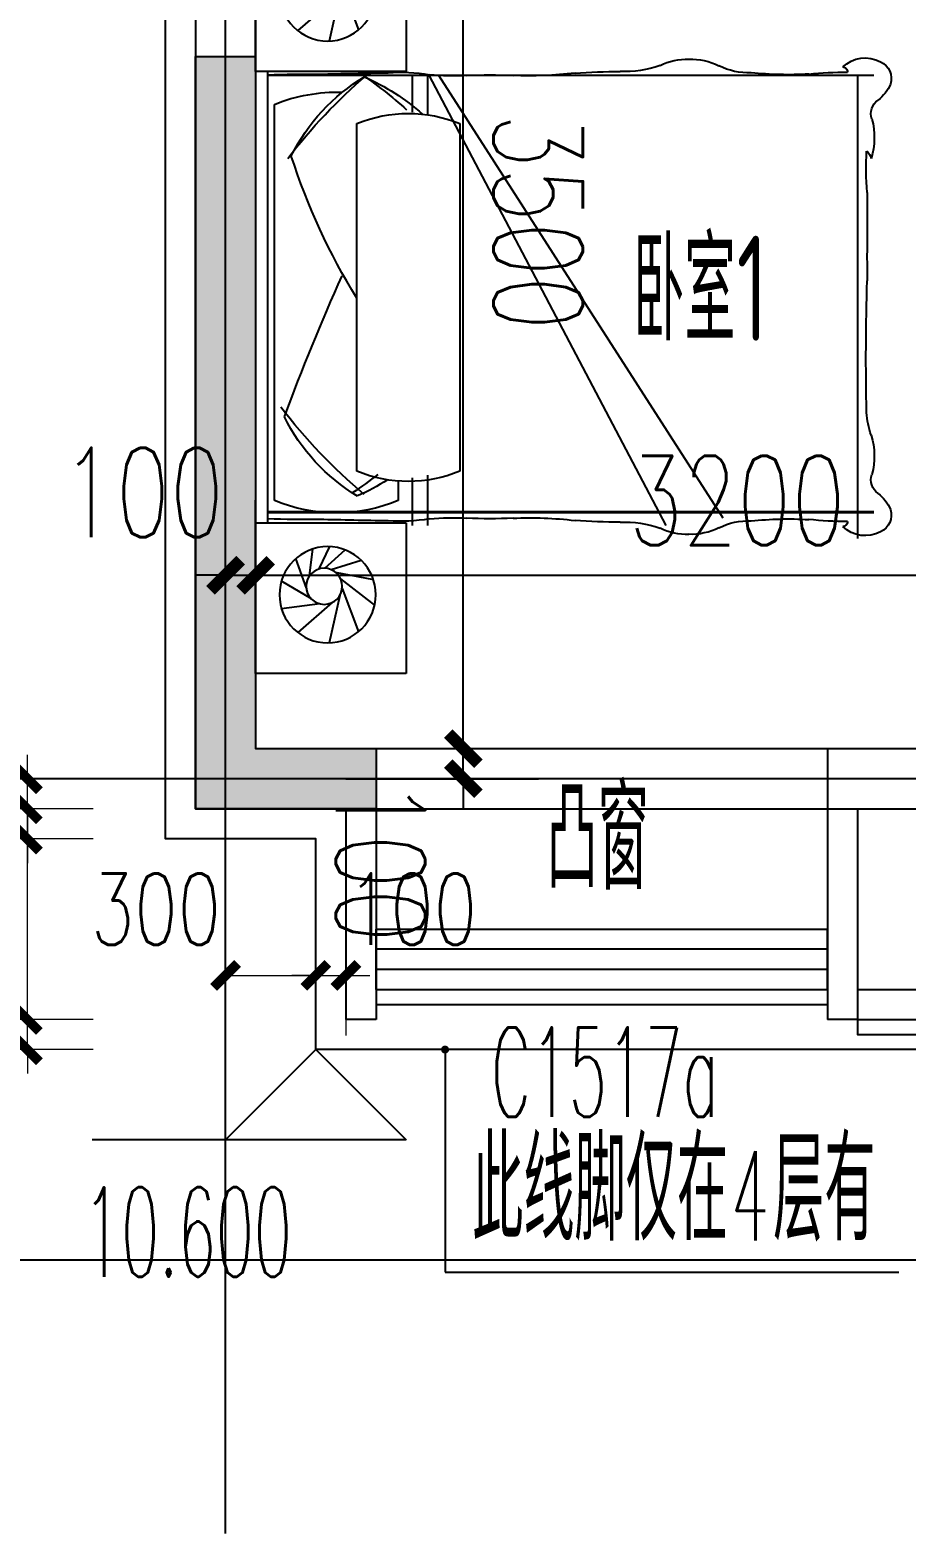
# Model space of a CAD drawing. Extents: x -129588 to 17450, y 1144 to 109436.
# Drawn here: x -44764 to -41852, y 72708 to 77686 of the extents above; entities that cross this region are included whole.
import ezdxf

# ---------------------------------------------------------------- set-up
doc = ezdxf.new("R2010")
doc.units = 0
doc.header["$LTSCALE"] = 1000
doc.header["$MEASUREMENT"] = 0
doc.layers.add('A-area(算全面积)', color=21, linetype='Continuous', plot=False)
doc.layers.add('A-FUR', color=8, linetype='Continuous', plot=False)
for name, color, linetype in [('A-外装饰线脚', 7, 'Continuous'), ('A-看线', 105, 'Continuous'), ('A-第三道尺寸线', 105, 'Continuous'), ('A-线脚看线', 9, 'Continuous'), ('DIM_ELEV', 3, 'Continuous'), ('DIM_LEAD', 3, 'Continuous'), ('DOTE', 16, 'Continuous'), ('PUB_HATCH', 8, 'Continuous'), ('PUB_TEXT', 7, 'Continuous'), ('WALL', 2, 'Continuous'), ('WINDOW', 4, 'Continuous'), ('WINDOW_TEXT', 7, 'Continuous'), ('剪力墙', 6, 'Continuous'), ('栏杆', 142, 'Continuous')]:
    doc.layers.add(name, color=color, linetype=linetype)
doc.layers.add('A-第四道尺寸线(线脚尺寸)', color=105, linetype='Continuous', lineweight=5)
doc.styles.add('_TCH_DIM', font='SIMPLEX.shx', dxfattribs={"width": 0.7, "bigfont": 'GBCBIG.shx'})
doc.styles.add('_TCH_DIM_T3', font='SIMPLEX.shx', dxfattribs={"width": 0.705882, "bigfont": 'GBCBIG.shx'})
doc.styles.add('_TCH_WINDOW', font='SIMPLEX.shx', dxfattribs={"width": 0.7, "height": 3.5, "bigfont": 'GBCBIG.shx'})
doc.styles.get("Standard").update_dxf_attribs({"font": 'gbenor.shx', "width": 0.7, "bigfont": 'gbcbig.shx'})
doc.dimstyles.new('_TCH_ARCH&&100', dxfattribs={"dimtxt": 297.5, "dimasz": 100, "dimexe": 250, "dimexo": 300, "dimgap": 100, "dimtad": 1, "dimdec": 0, "dimzin": 0, "dimdsep": 46, "dimtxsty": '_TCH_DIM_T3', "dimblk": 'ARCHTICK', "dimcen": 0.09, "dimclrt": 7, "dimazin": 2, "dimtfac": 1, "dimtdec": 0, "dimtix": 1, "dimtmove": 2, "dimatfit": 3, "dimfxl": 0, "dimtolj": 1, "dimtzin": 0, "dimarcsym": 0})
doc.dimstyles.new('_TCH_ARCH&&80', dxfattribs={"dimtxt": 238, "dimasz": 80, "dimexe": 200, "dimexo": 240, "dimgap": 80, "dimtad": 1, "dimdec": 0, "dimzin": 0, "dimdsep": 46, "dimtxsty": '_TCH_DIM_T3', "dimblk": 'ARCHTICK', "dimcen": 0.09, "dimclrt": 7, "dimazin": 2, "dimtfac": 1, "dimtdec": 0, "dimtix": 1, "dimtmove": 2, "dimatfit": 3, "dimfxl": 0, "dimtolj": 1, "dimtzin": 0, "dimarcsym": 0})

# ---------------------------------------------------------------- blocks, each defined once
blk = doc.blocks.new('zhouxianssceng0329')
at = {"layer": 'DOTE'}
for p, q in [((-44113.7, 132089.9), (-44113.7, 156469.4)), ((5501.3, 134598.2), (-44988.6, 134598.2)), ((5501.3, 132998.2), (-44988.6, 132998.2))]:
    blk.add_line(p, q, dxfattribs=at)
blk = doc.blocks.new('jgjlq030328')
at = {"layer": 'PUB_HATCH'}
blk.add_hatch(color=256, dxfattribs=at).paths.add_polyline_path([(-289935, 8011.9), (-290535, 8011.9), (-290535, 10511.9), (-290335, 10511.9), (-290335, 8211.9), (-289935, 8211.9)])
at = {"layer": '剪力墙'}
blk.add_lwpolyline([(-289935, 8011.9), (-290535, 8011.9), (-290535, 10511.9), (-290335, 10511.9), (-290335, 8211.9), (-289935, 8211.9)], close=True, dxfattribs=at)
blk = doc.blocks.new('床-次')
for p, q in [((0, 1250), (-500, 1250)), ((-500, 1250), (-500, 750)), ((0, 750), (0, 1250)), ((-230.3, 1099.5), (-298, 1160.7)), ((-211.2, 1097.1), (-246.7, 1171.4)), ((-179.1, 1074.2), (-189.7, 1163.7)), ((-251.5, 1094.8), (-351.2, 1125.9)), ((-168.5, 1032.8), (-133.7, 1131.8)), ((-281.6, 1064.1), (-395.4, 976.5)), ((-264.8, 1087), (-391.3, 1061.6)), ((-185.3, 997.5), (-85.7, 1056.5)), ((-287.6, 1032.1), (-341.4, 888.3)), ((-279.8, 1009.2), (-244.4, 851.5)), ((-253.8, 985.3), (-140.1, 886)), ((-212.8, 981.5), (-86.3, 964.7)), ((-500, 750), (0, 750)), ((-40, -750), (-40, 750)), ((-40, 750), (0, 750)), ((0, 750), (0, -750)), ((-40, 738.5), (-2054.4, 738.5)), ((-40, 738.5), (-2054.4, 738.5)), ((-1999.7, 738.5), (-1999.7, -801.2)), ((-608.2, 738.5), (-1552.4, -732.5)), ((-575.1, 738.5), (-1363.6, -758.2)), ((-570.6, 738.5), (-570.6, 606)), ((-519.8, 738.5), (-519.8, 615.5)), ((-63, -675.7), (-63, 640.9)), ((-678.3, 577.3), (-678.3, -578.2)), ((-336.3, -578.2), (-336.3, 577.3)), ((-570.6, -590.9), (-570.6, -758.2)), ((-519.8, -600.4), (-519.8, -758.2)), ((-473.4, -610.8), (-473.4, -675.7)), ((-40, -711.5), (-2054.4, -711.5)), ((-40, -715.5), (-2054.4, -715.5)), ((0, -750), (-500, -750)), ((-500, -750), (-500, -1250)), ((0, -750), (-40, -750)), ((0, -1250), (0, -750)), ((-230.3, -900.5), (-298, -839.3)), ((-211.2, -902.9), (-246.7, -828.6)), ((-179.1, -925.8), (-189.7, -836.3)), ((-251.5, -905.2), (-351.2, -874.1)), ((-168.5, -967.2), (-133.7, -868.2)), ((-281.6, -935.9), (-395.4, -1023.5)), ((-264.8, -913), (-391.3, -938.4)), ((-185.3, -1002.5), (-85.7, -943.5)), ((-287.6, -967.9), (-341.4, -1111.7)), ((-279.8, -990.8), (-244.4, -1148.5)), ((-253.8, -1014.7), (-140.1, -1114)), ((-212.8, -1018.5), (-86.3, -1035.3)), ((-500, -1250), (0, -1250))]:
    blk.add_line(p, q)
for centre, radius in [((-239.3, 1011.5), 160), ((-228.1, 1039.5), 60), ((-239.3, -988.5), 160), ((-228.1, -960.5), 60)]:
    blk.add_circle(centre, radius)
for centre, radius, start, end in [((-2050.6, 726), 61.8, 114.6552, 197.0582), ((-2025.4, 689.2), 106, 45.7841, 118.7213), ((-1950.6, 749.2), 16, 93.3957, 183.4418), ((-1965.7, -466.9), 1215.2, 83.9678, 90.0408), ((-1636.1, 955.2), 209.3, 267.1562, 297.4576), ((-1447.1, 581), 209.9, 87.9632, 116.1276), ((-1430.8, 599), 192, 63.047, 92.6492), ((-1225.8, 1105.3), 355.3, 250.6064, 272.328), ((-1221.3, -1525.3), 2275.6, 85.9688, 89.7495), ((-480.7, 163.8), 583.8, 86.0367, 99.5331), ((-1983, 763.6), 138.4, 203.7061, 231.956), ((-1770.2, 1899.8), 1160.2, 266.6495, 276.12), ((-909.2, 2045.3), 1309.4, 263.3302, 272.3581), ((-778.2, -773.7), 1512.6, 87.0776, 92.9224), ((-655.9, 1541.2), 805.5, 266.782, 275.5915), ((-58.4, 47), 749.3, 113.8347, 131.4622), ((532.5, -530), 1548.8, 124.5749, 131.8881), ((-774.9, -20652.4), 21401.2, 88.49238, 89.10433), ((-1546.8, -636.7), 1810.6, 37.3131, 49.4206), ((-689.8, 185.7), 637.9, 26.4088, 59.0003), ((-160, -2198.1), 2939.9, 87.6616, 91.0116), ((-2098.3, 610.2), 53.6, 340.2311, 55.8644), ((-268.2, 142.5), 539, 67.6212, 92.1024), ((-507.3, 161.9), 449.1, 67.6212, 112.3788), ((-1819.9, 531), 236, 164.9987, 197.1808), ((-2002.9, 452.2), 43.4, 129.0734, 167.946), ((-2962.5, 430.3), 933.9, 354.9526, 3.4165), ((-2185.6, 1136.9), 2172.2, 328.3558, 342.1044), ((5743.4, 272.5), 7776, 179.44258, 181.07566), ((-1219.9, 79.3), 812.7, 176.6723, 181.7242), ((-9950.5, -199.5), 7922.3, 358.6733, 1.8401), ((-7673.2, -3224.4), 8087.9, 20.45865, 24.04845), ((-2329.2, -362.3), 299.6, 341.3052, 356.0421), ((-1523.8, 732.7), 1810.6, 309.9646, 322.6869), ((-666.8, -113.7), 637.9, 300.9997, 333.5912), ((-1819.9, -528), 236, 162.8192, 195.0013), ((-2098.3, -607.2), 53.6, 304.1356, 19.7689), ((-507.3, -162.9), 449.1, 247.6212, 292.3788), ((555.5, 626), 1548.8, 231.6372, 235.4251), ((-35.4, 25), 749.3, 237.4638, 246.1653), ((-1983, -760.6), 138.4, 128.044, 156.2939), ((-268.2, -177.3), 539, 247.6212, 292.3788), ((-2050.6, -723), 61.8, 162.9418, 245.3448), ((-1950.6, -746.2), 16, 176.5582, 266.6043), ((-1965.7, 469.9), 1215.2, 269.9592, 276.0322), ((-1770.2, -1896.8), 1160.2, 83.88, 93.3505), ((-1636.1, -952.2), 209.3, 62.5424, 92.8438), ((-1221.3, 1528.3), 2275.6, 270.2505, 274.0312), ((-909.2, -2042.3), 1309.4, 87.6419, 96.6698), ((-778.2, 776.7), 1512.6, 267.0776, 272.9224), ((-655.9, -1538.2), 805.5, 84.4085, 93.218), ((-480.7, -160.8), 583.8, 260.4669, 273.9633), ((-774.9, 20655.4), 21401.2, 270.89567, 271.50762), ((-160, 2201.1), 2939.9, 268.9884, 272.3384), ((-2025.4, -686.2), 106, 241.2787, 314.2159), ((-1447.1, -578), 209.9, 243.8724, 272.0368), ((-1430.8, -596), 192, 267.3508, 296.953), ((-1225.8, -1102.3), 355.3, 87.672, 109.3936)]:
    blk.add_arc(centre, radius, start, end)
at = {"text_generation_flag": 4, "width": 0.8, "flags": 9}
for tag, p in [('XSIZE', (-239.3, 1011.5)), ('YSIZE', (-239.3, 1011.5)), ('XSIZE', (-239.3, -988.5)), ('YSIZE', (-239.3, -988.5))]:
    blk.add_attdef(tag, p, '', height=0.5, rotation=180, dxfattribs=at)
blk = doc.blocks.new('$TCHSYS$WIN2D')
for p, q in [((-0.5, 0.5), (0.5, 0.5)), ((-0.5, 0.5), (-0.5, -0.5)), ((0.5, 0.5), (0.5, -0.5)), ((0.5, 0.1667), (-0.5, 0.1667)), ((0.5, -0.1667), (-0.5, -0.1667)), ((-0.5, -0.5), (0.5, -0.5))]:
    blk.add_line(p, q)
blk = doc.blocks.new('_ArchTick')
at = {"color": 0, "linetype": 'ByBlock', "const_width": 0.4}
blk.add_lwpolyline([(-0.5, -0.5), (0.5, 0.5)], dxfattribs=at)
blk = doc.blocks.new('*D1012')
at = {"layer": 'A-第三道尺寸线', "color": 0, "lineweight": -2, "transparency": 16777216}
for p, q in [((-7770.7, 164234.8), (-7130.7, 164234.8)), ((-7380.7, 160734.8), (-7380.7, 164234.8)), ((-7770.7, 160734.8), (-7130.7, 160734.8))]:
    blk.add_line(p, q, dxfattribs=at)
at = {"layer": 'Defpoints', "color": 0, "transparency": 16777216}
for p in [(-8070.7, 164234.8), (-7380.7, 164234.8), (-8070.7, 160734.8)]:
    blk.add_point(p, dxfattribs=at)
at = {"layer": 'A-第三道尺寸线', "color": 0, "lineweight": -2, "transparency": 16777216, "xscale": 100, "yscale": 100, "zscale": 100}
for p, rotation in [((-7380.7, 164234.8), 90.00040069436868), ((-7380.7, 160734.8), 270.0004006943687)]:
    blk.add_blockref('_ArchTick', p, dxfattribs=dict(at, rotation=rotation))
at = {"layer": 'A-第三道尺寸线', "color": 7, "transparency": 16777216, "insert": (-7132, 162484.8), "char_height": 297.5, "attachment_point": 5, "rotation": 270.0004, "style": '_TCH_DIM_T3'}
blk.add_mtext('\\A1;3500', dxfattribs=at)
blk = doc.blocks.new('*D1013')
at = {"layer": 'A-第三道尺寸线', "color": 0, "lineweight": -2, "transparency": 16777216}
for p, q in [((-7380.7, 160734.8), (-7380.7, 160834.8)), ((-7770.7, 160734.8), (-7130.7, 160734.8)), ((-7380.7, 160634.8), (-7380.7, 160734.8)), ((-7770.7, 160634.8), (-7130.7, 160634.8)), ((-7380.7, 160634.8), (-7380.7, 160534.8))]:
    blk.add_line(p, q, dxfattribs=at)
at = {"layer": 'Defpoints', "color": 0, "transparency": 16777216}
for p in [(-8070.7, 160734.8), (-7380.7, 160734.8), (-8070.7, 160634.8)]:
    blk.add_point(p, dxfattribs=at)
at = {"layer": 'A-第三道尺寸线', "color": 0, "lineweight": -2, "transparency": 16777216, "xscale": 100, "yscale": 100, "zscale": 100}
for p, rotation in [((-7380.7, 160734.8), 270.0004006943689), ((-7380.7, 160634.8), 90.00040069436892)]:
    blk.add_blockref('_ArchTick', p, dxfattribs=dict(at, rotation=rotation))
at = {"layer": 'A-第三道尺寸线', "color": 7, "transparency": 16777216, "insert": (-7655.7, 160359.8), "char_height": 297.5, "attachment_point": 5, "rotation": 270.0004, "style": '_TCH_DIM_T3'}
blk.add_mtext('\\A1;100', dxfattribs=at)
blk = doc.blocks.new('*D1014')
at = {"layer": 'A-第三道尺寸线', "color": 0, "lineweight": -2, "transparency": 16777216}
for p, q in [((-8170.7, 161034.8), (-8170.7, 161560.9)), ((-8070.7, 161034.8), (-8070.7, 161560.9)), ((-8170.7, 161310.9), (-8270.7, 161310.9)), ((-8170.7, 161310.9), (-8070.7, 161310.9)), ((-8070.7, 161310.9), (-7970.7, 161310.9))]:
    blk.add_line(p, q, dxfattribs=at)
at = {"layer": 'Defpoints', "color": 0, "transparency": 16777216}
for p in [(-8070.7, 161310.9), (-8170.7, 160734.8), (-8070.7, 160734.8)]:
    blk.add_point(p, dxfattribs=at)
at = {"layer": 'A-第三道尺寸线', "color": 0, "lineweight": -2, "transparency": 16777216, "xscale": 100, "yscale": 100, "zscale": 100}
blk.add_blockref('_ArchTick', (-8170.7, 161310.9), dxfattribs=at)
at = {"layer": 'A-第三道尺寸线', "color": 0, "lineweight": -2, "transparency": 16777216, "xscale": 100, "yscale": 100, "zscale": 100, "rotation": 180}
blk.add_blockref('_ArchTick', (-8070.7, 161310.9), dxfattribs=at)
at = {"layer": 'A-第三道尺寸线', "color": 7, "transparency": 16777216, "insert": (-8445.7, 161585.9), "char_height": 297.5, "attachment_point": 5, "style": '_TCH_DIM_T3'}
blk.add_mtext('\\A1;100', dxfattribs=at)
blk = doc.blocks.new('*D1015')
at = {"layer": 'A-第三道尺寸线', "color": 0, "lineweight": -2, "transparency": 16777216}
for p, q in [((-8070.7, 161034.8), (-8070.7, 161560.9)), ((-4870.7, 161034.8), (-4870.7, 161560.9)), ((-8070.7, 161310.9), (-4870.7, 161310.9))]:
    blk.add_line(p, q, dxfattribs=at)
at = {"layer": 'Defpoints', "color": 0, "transparency": 16777216}
for p in [(-4870.7, 161310.9), (-8070.7, 160734.8), (-4870.7, 160734.8)]:
    blk.add_point(p, dxfattribs=at)
at = {"layer": 'A-第三道尺寸线', "color": 0, "lineweight": -2, "transparency": 16777216, "xscale": 100, "yscale": 100, "zscale": 100, "rotation": 180}
blk.add_blockref('_ArchTick', (-8070.7, 161310.9), dxfattribs=at)
at = {"layer": 'A-第三道尺寸线', "color": 0, "lineweight": -2, "transparency": 16777216, "xscale": 100, "yscale": 100, "zscale": 100}
blk.add_blockref('_ArchTick', (-4870.7, 161310.9), dxfattribs=at)
at = {"layer": 'A-第三道尺寸线', "color": 7, "transparency": 16777216, "insert": (-6470.7, 161559.6), "char_height": 297.5, "attachment_point": 5, "style": '_TCH_DIM_T3'}
blk.add_mtext('\\A1;3200', dxfattribs=at)
blk = doc.blocks.new('ssxianjiao0329')
at = {"layer": 'A-线脚看线'}
for points in [[(-43613.7, 133848.2), (-42113.7, 133848.2)], [(-42013.7, 133798.2), (-42013.7, 133748.2), (-40863.7, 133748.2)]]:
    blk.add_lwpolyline(points, dxfattribs=at)
blk = doc.blocks.new('*D1603')
at = {"layer": 'A-第四道尺寸线(线脚尺寸)', "color": 0, "lineweight": -2, "transparency": 16777216}
for p, q in [((-44772.3, 75198.2), (-44772.3, 75278.2)), ((-44553.7, 75198.2), (-44972.3, 75198.2)), ((-44772.3, 75098.2), (-44772.3, 75198.2)), ((-44553.7, 75098.2), (-44972.3, 75098.2)), ((-44772.3, 75098.2), (-44772.3, 75018.2))]:
    blk.add_line(p, q, dxfattribs=at)
at = {"layer": 'Defpoints', "color": 0, "transparency": 16777216}
for p in [(-44772.3, 75198.2), (-44313.7, 75198.2), (-44313.7, 75098.2)]:
    blk.add_point(p, dxfattribs=at)
at = {"layer": 'A-第四道尺寸线(线脚尺寸)', "color": 0, "lineweight": -2, "transparency": 16777216, "xscale": 80, "yscale": 80, "zscale": 80}
for p, rotation in [((-44772.3, 75198.2), 270), ((-44772.3, 75098.2), 90)]:
    blk.add_blockref('_ArchTick', p, dxfattribs=dict(at, rotation=rotation))
at = {"layer": 'A-第四道尺寸线(线脚尺寸)', "color": 7, "transparency": 16777216, "insert": (-44992.3, 75418.2), "char_height": 238, "attachment_point": 5, "rotation": 90, "style": '_TCH_DIM_T3'}
blk.add_mtext('\\A1;100', dxfattribs=at)
blk = doc.blocks.new('*D1604')
at = {"layer": 'A-第四道尺寸线(线脚尺寸)', "color": 0, "lineweight": -2, "transparency": 16777216}
for p, q in [((-44772.3, 75098.2), (-44772.3, 75178.2)), ((-44553.7, 75098.2), (-44972.3, 75098.2)), ((-44772.3, 74998.2), (-44772.3, 75098.2)), ((-44553.7, 74998.2), (-44972.3, 74998.2)), ((-44772.3, 74998.2), (-44772.3, 74918.2))]:
    blk.add_line(p, q, dxfattribs=at)
at = {"layer": 'Defpoints', "color": 0, "transparency": 16777216}
for p in [(-44772.3, 75098.2), (-44313.7, 75098.2), (-44313.7, 74998.2)]:
    blk.add_point(p, dxfattribs=at)
at = {"layer": 'A-第四道尺寸线(线脚尺寸)', "color": 0, "lineweight": -2, "transparency": 16777216, "xscale": 80, "yscale": 80, "zscale": 80}
for p, rotation in [((-44772.3, 75098.2), 270), ((-44772.3, 74998.2), 90)]:
    blk.add_blockref('_ArchTick', p, dxfattribs=dict(at, rotation=rotation))
at = {"layer": 'A-第四道尺寸线(线脚尺寸)', "color": 7, "transparency": 16777216, "insert": (-44971.3, 75048.2), "char_height": 238, "attachment_point": 5, "rotation": 90, "style": '_TCH_DIM_T3'}
blk.add_mtext('\\A1;100', dxfattribs=at)
blk = doc.blocks.new('*D1605')
at = {"layer": 'A-第四道尺寸线(线脚尺寸)', "color": 0, "lineweight": -2, "transparency": 16777216}
for p, q in [((-44553.7, 74998.2), (-44972.3, 74998.2)), ((-44772.3, 74398.2), (-44772.3, 74998.2)), ((-44553.7, 74398.2), (-44972.3, 74398.2))]:
    blk.add_line(p, q, dxfattribs=at)
at = {"layer": 'Defpoints', "color": 0, "transparency": 16777216}
for p in [(-44772.3, 74998.2), (-44313.7, 74998.2), (-44313.7, 74398.2)]:
    blk.add_point(p, dxfattribs=at)
at = {"layer": 'A-第四道尺寸线(线脚尺寸)', "color": 0, "lineweight": -2, "transparency": 16777216, "xscale": 80, "yscale": 80, "zscale": 80}
for p, rotation in [((-44772.3, 74998.2), 90), ((-44772.3, 74398.2), 270)]:
    blk.add_blockref('_ArchTick', p, dxfattribs=dict(at, rotation=rotation))
at = {"layer": 'A-第四道尺寸线(线脚尺寸)', "color": 7, "transparency": 16777216, "insert": (-44971.3, 74698.2), "char_height": 238, "attachment_point": 5, "rotation": 90, "style": '_TCH_DIM_T3'}
blk.add_mtext('\\A1;600', dxfattribs=at)
blk = doc.blocks.new('*D1606')
at = {"layer": 'A-第四道尺寸线(线脚尺寸)', "color": 0, "lineweight": -2, "transparency": 16777216}
for p, q in [((-44772.3, 74398.2), (-44772.3, 74478.2)), ((-44553.7, 74398.2), (-44972.3, 74398.2)), ((-44772.3, 74298.2), (-44772.3, 74398.2)), ((-44553.7, 74298.2), (-44972.3, 74298.2)), ((-44772.3, 74298.2), (-44772.3, 74218.2))]:
    blk.add_line(p, q, dxfattribs=at)
at = {"layer": 'Defpoints', "color": 0, "transparency": 16777216}
for p in [(-44772.3, 74398.2), (-44313.7, 74398.2), (-44313.7, 74298.2)]:
    blk.add_point(p, dxfattribs=at)
at = {"layer": 'A-第四道尺寸线(线脚尺寸)', "color": 0, "lineweight": -2, "transparency": 16777216, "xscale": 80, "yscale": 80, "zscale": 80}
for p, rotation in [((-44772.3, 74398.2), 270), ((-44772.3, 74298.2), 90)]:
    blk.add_blockref('_ArchTick', p, dxfattribs=dict(at, rotation=rotation))
at = {"layer": 'A-第四道尺寸线(线脚尺寸)', "color": 7, "transparency": 16777216, "insert": (-44992.3, 74078.2), "char_height": 238, "attachment_point": 5, "rotation": 90, "style": '_TCH_DIM_T3'}
blk.add_mtext('\\A1;100', dxfattribs=at)
blk = doc.blocks.new('*D1607')
at = {"layer": 'A-第四道尺寸线(线脚尺寸)', "color": 0, "lineweight": -2, "transparency": 16777216}
for p, q in [((-44113.7, 74758.2), (-44113.7, 74344.9)), ((-43813.7, 74758.2), (-43813.7, 74344.9)), ((-44113.7, 74544.9), (-43813.7, 74544.9))]:
    blk.add_line(p, q, dxfattribs=at)
at = {"layer": 'Defpoints', "color": 0, "transparency": 16777216}
for p in [(-44113.7, 74998.2), (-43813.7, 74998.2), (-43813.7, 74544.9)]:
    blk.add_point(p, dxfattribs=at)
at = {"layer": 'A-第四道尺寸线(线脚尺寸)', "color": 0, "lineweight": -2, "transparency": 16777216, "xscale": 80, "yscale": 80, "zscale": 80, "rotation": 180}
blk.add_blockref('_ArchTick', (-44113.7, 74544.9), dxfattribs=at)
at = {"layer": 'A-第四道尺寸线(线脚尺寸)', "color": 0, "lineweight": -2, "transparency": 16777216, "xscale": 80, "yscale": 80, "zscale": 80}
blk.add_blockref('_ArchTick', (-43813.7, 74544.9), dxfattribs=at)
at = {"layer": 'A-第四道尺寸线(线脚尺寸)', "color": 7, "transparency": 16777216, "insert": (-44344.9, 74764.9), "char_height": 238, "attachment_point": 5, "style": '_TCH_DIM_T3'}
blk.add_mtext('\\A1;300', dxfattribs=at)
blk = doc.blocks.new('*D1608')
at = {"layer": 'A-第四道尺寸线(线脚尺寸)', "color": 0, "lineweight": -2, "transparency": 16777216}
for p, q in [((-43813.7, 74758.2), (-43813.7, 74344.9)), ((-43713.7, 74758.2), (-43713.7, 74344.9)), ((-43813.7, 74544.9), (-43893.7, 74544.9)), ((-43813.7, 74544.9), (-43713.7, 74544.9)), ((-43713.7, 74544.9), (-43633.7, 74544.9))]:
    blk.add_line(p, q, dxfattribs=at)
at = {"layer": 'Defpoints', "color": 0, "transparency": 16777216}
for p in [(-43813.7, 74998.2), (-43713.7, 74998.2), (-43713.7, 74544.9)]:
    blk.add_point(p, dxfattribs=at)
at = {"layer": 'A-第四道尺寸线(线脚尺寸)', "color": 0, "lineweight": -2, "transparency": 16777216, "xscale": 80, "yscale": 80, "zscale": 80}
blk.add_blockref('_ArchTick', (-43813.7, 74544.9), dxfattribs=at)
at = {"layer": 'A-第四道尺寸线(线脚尺寸)', "color": 0, "lineweight": -2, "transparency": 16777216, "xscale": 80, "yscale": 80, "zscale": 80, "rotation": 180}
blk.add_blockref('_ArchTick', (-43713.7, 74544.9), dxfattribs=at)
at = {"layer": 'A-第四道尺寸线(线脚尺寸)', "color": 7, "transparency": 16777216, "insert": (-43493.7, 74764.9), "char_height": 238, "attachment_point": 5, "style": '_TCH_DIM_T3'}
blk.add_mtext('\\A1;100', dxfattribs=at)
blk = doc.blocks.new('a2huxing0322')
at = {"layer": 'A-看线'}
blk.add_lwpolyline([(-7670.7, 160734.8), (-6170.7, 160734.8)], dxfattribs=at)
at = {"layer": 'WALL'}
for p, q in [((-8270.7, 164334.8), (-8270.7, 160534.8)), ((-8070.7, 164234.8), (-8070.7, 160734.8)), ((-8070.7, 160734.8), (-7670.7, 160734.8)), ((-7670.7, 160734.8), (-7670.7, 160134.8)), ((-6170.7, 160734.8), (-6170.7, 160134.8)), ((-6170.7, 160734.8), (-4870.7, 160734.8)), ((-8270.7, 160534.8), (-7770.7, 160534.8)), ((-7770.7, 160534.8), (-7770.7, 160034.8)), ((-6070.7, 160534.8), (-6070.7, 160034.8)), ((-6070.7, 160534.8), (-4870.7, 160534.8)), ((-7670.7, 159934.8), (-7670.7, 160134.8)), ((-6170.7, 159934.8), (-6170.7, 160134.8)), ((-7770.7, 160034.8), (-7770.7, 159834.8)), ((-6070.7, 160034.8), (-6070.7, 159834.8)), ((-7670.7, 159934.8), (-7670.7, 159834.8)), ((-6170.7, 159934.8), (-6170.7, 159834.8)), ((-7670.7, 159834.8), (-7770.7, 159834.8)), ((-6070.7, 159834.8), (-6170.7, 159834.8))]:
    blk.add_line(p, q, dxfattribs=at)
at = {"layer": '栏杆'}
for points in [[(-6070.7, 159934.8), (-4870.7, 159934.8)], [(-6070.7, 159834.8), (-4870.7, 159834.8)]]:
    blk.add_lwpolyline(points, dxfattribs=at)
at = {"layer": 'A-FUR', "extrusion": (-1.25171e-07, 4.56361e-07, -1), "zscale": -1.000000000000014}
blk.add_blockref('床-次', (8070.7, 162234.8), dxfattribs=at)
at = {"layer": 'WINDOW'}
ref = blk.add_blockref('$TCHSYS$WIN2D', (-6920.7, 160034.8), dxfattribs=dict(at, xscale=1500, yscale=200, zscale=1500))
ref.add_attrib('A', 'C1517a', (-7288.2, 159511), dxfattribs={"layer": 'WINDOW_TEXT', "height": 297.5, "style": '_TCH_WINDOW', "width": 0.494118})
at = {"layer": 'PUB_TEXT', "width": 0.7}
for s, height, p in [('卧室', 337.59, (-6816.4, 162089.4)), ('1', 350, (-6472.3, 162089.4)), ('凸窗', 337.59, (-7104.4, 160267.3))]:
    blk.add_text(s, height=height, dxfattribs=at).set_placement(p)
at = {"layer": 'A-第三道尺寸线'}
for p2, distance, picture, middle in [((-8070.7, 164234.8), -690, '*D1012', (-7132, 162484.8)), ((-4870.7, 160734.8), 576.1, '*D1015', (-6470.7, 161559.6))]:
    dim = blk.add_aligned_dim(p1=(-8070.7, 160734.8), p2=p2, distance=distance, dimstyle='_TCH_ARCH&&100', dxfattribs=at)
    dim.commit()
    dim.dimension.update_dxf_attribs({"geometry": picture, "text_midpoint": middle})
for base, p1, angle, picture, middle in [((-8070.7, 161310.9), (-8170.7, 160734.8), 0, '*D1014', (-8445.7, 161585.9)), ((-7380.7, 160734.8), (-8070.7, 160634.8), 90.0004, '*D1013', (-7655.7, 160359.8))]:
    dim = blk.add_linear_dim(base=base, p1=p1, p2=(-8070.7, 160734.8), angle=angle, dimstyle='_TCH_ARCH&&100', dxfattribs=at)
    dim.commit()
    dim.dimension.update_dxf_attribs({"geometry": picture, "text_midpoint": middle, "dimtype": 161})
blk = doc.blocks.new('34cengxianjiao0427')
at = {"layer": 'A-第四道尺寸线(线脚尺寸)'}
for base, p1, p2, angle, picture, middle in [((-44772.3, 75198.2), (-44313.7, 75098.2), (-44313.7, 75198.2), 90, '*D1603', (-44992.3, 75418.2)), ((-43813.7, 74544.9), (-44113.7, 74998.2), (-43813.7, 74998.2), 0, '*D1607', (-44344.9, 74764.9)), ((-43713.7, 74544.9), (-43813.7, 74998.2), (-43713.7, 74998.2), 0, '*D1608', (-43493.7, 74764.9)), ((-44772.3, 74398.2), (-44313.7, 74298.2), (-44313.7, 74398.2), 90, '*D1606', (-44992.3, 74078.2))]:
    dim = blk.add_linear_dim(base=base, p1=p1, p2=p2, angle=angle, dimstyle='_TCH_ARCH&&80', dxfattribs=at)
    dim.commit()
    dim.dimension.update_dxf_attribs({"geometry": picture, "text_midpoint": middle, "dimtype": 161})
for p1, p2, picture, middle in [((-44313.7, 74998.2), (-44313.7, 75098.2), '*D1604', (-44971.3, 75048.2)), ((-44313.7, 74398.2), (-44313.7, 74998.2), '*D1605', (-44971.3, 74698.2))]:
    dim = blk.add_aligned_dim(p1=p1, p2=p2, distance=458.6, dimstyle='_TCH_ARCH&&80', dxfattribs=at)
    dim.commit()
    dim.dimension.update_dxf_attribs({"geometry": picture, "text_midpoint": middle})

msp = doc.modelspace()

# ---------------------------------------------------------------- block references
msp.add_blockref('zhouxianssceng0329', (0, -59400))
at = {"layer": '剪力墙'}
msp.add_blockref('jgjlq030328', (246321.3, 67086.3), dxfattribs=at)

# ---------------------------------------------------------------- next in the draw order: block references
msp.add_blockref('a2huxing0322', (-35943, -85436.6))

# ---------------------------------------------------------------- next in the draw order: linework, layer by layer
at = {"layer": 'A-area(算全面积)'}
msp.add_lwpolyline([(-44213.7, 94298.2), (-44213.7, 85798.2), (-42813.7, 85798.2), (-42813.7, 83998.2), (-44213.7, 83998.2), (-44213.7, 75098.2), (-40813.7, 75098.2), (-37313.7, 75098.2), (-33813.7, 75098.2), (-27213.7, 75098.2)], dxfattribs=at)
at = {"layer": 'A-外装饰线脚'}
msp.add_lwpolyline([(-40813.7, 74298.2), (-43813.7, 74298.2), (-43813.7, 74998.2), (-44313.7, 74998.2), (-44313.7, 96298.2), (-39913.7, 96298.2), (-39913.7, 96198.2), (-37113.7, 96198.2), (-37113.7, 95498.2), (-36413.7, 95498.2), (-36413.7, 90698.2), (-37113.7, 90698.2), (-37113.7, 90298.2), (-33713.7, 90298.2), (-33713.7, 89548.2)], dxfattribs=at)
at = {"layer": 'DIM_ELEV'}
for p, q in [((-43813.7, 74298.2), (-44113.7, 73998.2)), ((-43813.7, 74298.2), (-43513.7, 73998.2)), ((-43513.7, 73998.2), (-44556.5, 73998.2))]:
    msp.add_line(p, q, dxfattribs=at)
at = {"layer": 'DIM_LEAD'}
for p, q in [((-43384.2, 74298.2), (-43384.2, 73558.7)), ((-43384.2, 73558.7), (-41876.4, 73558.7))]:
    msp.add_line(p, q, dxfattribs=at)
at = {"layer": 'DIM_LEAD', "const_width": 13.3}
msp.add_lwpolyline([(-43384.2, 74304.9, 1), (-43384.2, 74291.6, 1)], format="xyb", close=True, dxfattribs=at)

# ---------------------------------------------------------------- next in the draw order: block references
msp.add_blockref('ssxianjiao0329', (0, -59400))
at = {"layer": 'A-第四道尺寸线(线脚尺寸)'}
msp.add_blockref('34cengxianjiao0427', (0, 0), dxfattribs=at)

# ---------------------------------------------------------------- next in the draw order: texts
at = {"layer": 'PUB_TEXT', "style": '_TCH_DIM'}
for s, height, width, p in [('此线脚仅在', 337.59, 0.7, (-43294.3, 73663.7)), ('层有', 337.59, 0.7, (-42294.2, 73663.7)), ('4', 297.5, 0.494118, (-42434.2, 73663.7)), ('10.600', 297.5, 0.494118, (-44586.5, 73543.2))]:
    msp.add_text(s, height=height, dxfattribs=dict(at, width=width)).set_placement(p)

doc.saveas('drawing.dxf')
